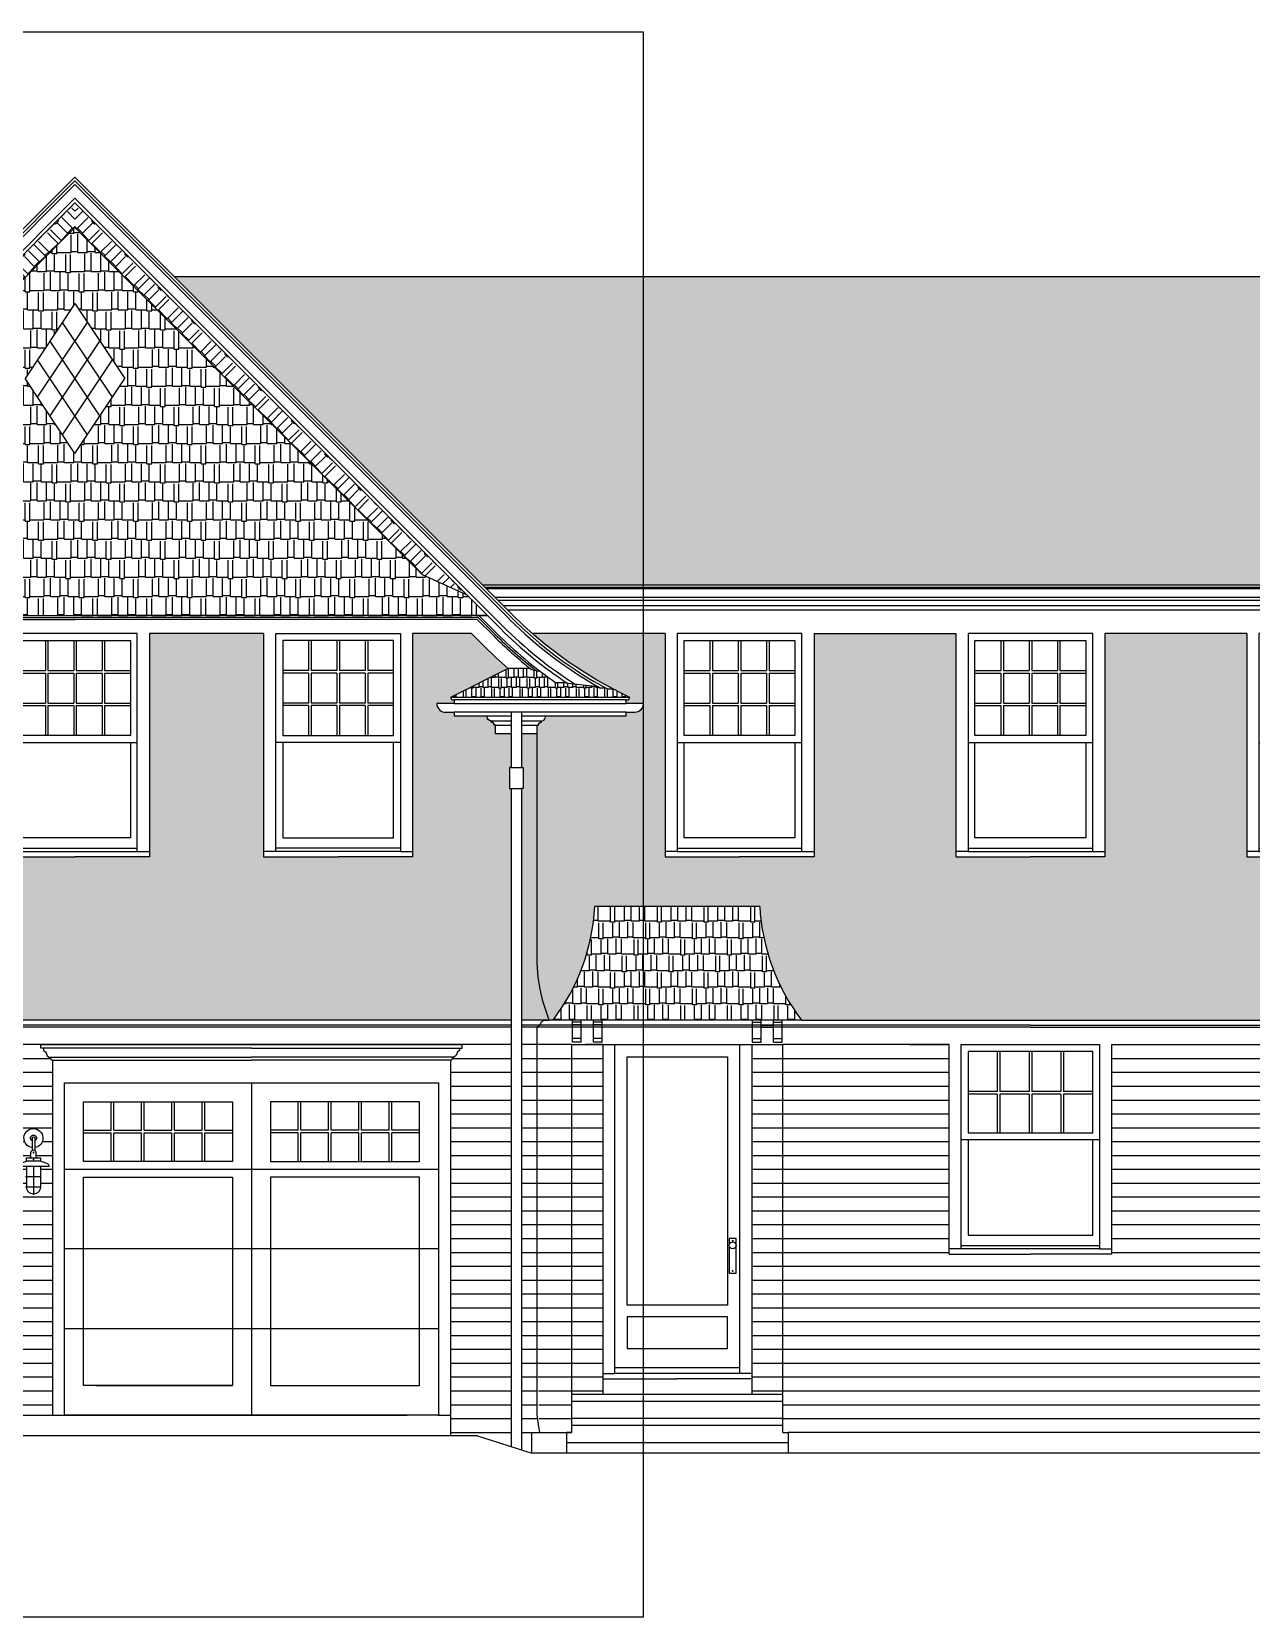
# Model space of a CAD drawing. Header units: inches. Extents: x 1902 to 78711, y -439399 to 11089.
# Drawn here: x 77630.3 to 77982.6, y -3372.5 to -2914.5 of the extents above; entities that cross this region are included whole.
import ezdxf

# ---------------------------------------------------------------- set-up
doc = ezdxf.new("R2010")
doc.units = ezdxf.units.IN
doc.header["$LTSCALE"] = 48
doc.header["$MEASUREMENT"] = 0
doc.layers.add('0_NONPRINT', color=8, linetype='CONTINUOUS', plot=False)
for name, color, linetype in [('1WHITE', 7, 'CONTINUOUS'), ('2MAGENTA', 6, 'CONTINUOUS'), ('3BLUE', 5, 'CONTINUOUS'), ('4CYAN', 4, 'CONTINUOUS'), ('6YELLOW', 2, 'CONTINUOUS'), ('8GREY', 8, 'CONTINUOUS'), ('A-CLEANPRINT', 8, 'CONTINUOUS'), ('A-TEXT', 6, 'CONTINUOUS')]:
    doc.layers.add(name, color=color, linetype=linetype)

# ---------------------------------------------------------------- blocks, each defined once
blk = doc.blocks.new('Window- Ds no trim')
at = {"layer": '1WHITE', "ltscale": 0.25}
blk.add_line((20, -58), (-20, -58), dxfattribs=at)
for points in [[(18, -25.5), (-18, -25.5), (-18, -2), (18, -2)], [(18, -55), (-18, -55), (-18, -27.5), (18, -27.5)]]:
    blk.add_lwpolyline(points, close=True, dxfattribs=at)
at = {"layer": '2MAGENTA'}
blk.add_line((-20, -27.5), (20, -27.5), dxfattribs=at)
blk.add_lwpolyline([(-20, -59), (20, -59), (20, 0), (-20, 0)], close=True, dxfattribs=at)
at = {"layer": '8GREY', "ltscale": 0.25}
for p, q in [((-9.56, -2), (-9.56, -13.56)), ((-8.81, -2), (-8.81, -13.56)), ((-0.38, -2), (-0.38, -13.56)), ((0.37, -2), (0.37, -13.56)), ((8.81, -2), (8.81, -13.56)), ((9.56, -2), (9.56, -13.56)), ((-18, -13.56), (-9.56, -13.56)), ((-8.81, -13.56), (-0.38, -13.56)), ((0.37, -13.56), (8.81, -13.56)), ((9.56, -13.56), (18, -13.56)), ((-18, -14.31), (-9.56, -14.31)), ((-9.56, -14.31), (-9.56, -25.5)), ((-8.81, -14.31), (-0.38, -14.31)), ((-8.81, -14.31), (-8.81, -25.5)), ((-0.38, -14.31), (-0.38, -25.5)), ((0.37, -14.31), (8.81, -14.31)), ((0.37, -14.31), (0.37, -25.5)), ((8.81, -14.31), (8.81, -25.5)), ((9.56, -14.31), (18, -14.31)), ((9.56, -14.31), (9.56, -25.5))]:
    blk.add_line(p, q, dxfattribs=at)
blk = doc.blocks.new('Doors- 3-0x8-0')
at = {"layer": '1WHITE'}
for p, q in [((-21.5, 0), (-21.5, -98)), ((21.5, 0), (21.5, -98))]:
    blk.add_line(p, q, dxfattribs=at)
at = {"layer": '1WHITE', "ltscale": 0.25}
for p, q in [((-18, -93.26), (18, -93.26)), ((-21.5, -96.51), (0, -96.51)), ((21.5, -96.51), (0, -96.51))]:
    blk.add_line(p, q, dxfattribs=at)
blk.add_lwpolyline([(14.5, -75.26), (-14.5, -75.26), (-14.5, -3.5), (14.5, -3.5)], close=True, dxfattribs=at)
at = {"layer": '2MAGENTA'}
blk.add_lwpolyline([(-18, 0), (18, 0), (18, -95.01), (-18, -95.01)], close=True, dxfattribs=at)
at = {"layer": '8GREY', "ltscale": 0.25}
for p, q in [((-21.5, -95.01), (-18, -95.01)), ((21.5, -95.01), (18, -95.01))]:
    blk.add_line(p, q, dxfattribs=at)
at = {"layer": '8GREY'}
blk.add_lwpolyline([(14.5, -78.66), (-14.5, -78.66), (-14.5, -87.76), (14.5, -87.76)], close=True, dxfattribs=at)
blk = doc.blocks.new('Window- Bs No trim')
at = {"layer": '1WHITE'}
for points in [[(-16, -2), (16, -2), (16, -29.5), (-16, -29.5)], [(-16, -31.5), (16, -31.5), (16, -59), (-16, -59)]]:
    blk.add_lwpolyline(points, close=True, dxfattribs=at)
at = {"layer": '2MAGENTA'}
blk.add_line((-18, -31.5), (18, -31.5), dxfattribs=at)
blk.add_lwpolyline([(-18, -63), (18, -63), (18, 0), (-18, 0)], close=True, dxfattribs=at)
at = {"layer": '8GREY', "ltscale": 0.25}
for p, q in [((-8.56, -2), (-8.56, -10.67)), ((-7.81, -2), (-7.81, -10.67)), ((-0.37, -2), (-0.37, -10.67)), ((0.38, -2), (0.38, -10.67)), ((7.81, -2), (7.81, -10.67)), ((8.56, -2), (8.56, -10.67)), ((-16, -10.67), (-8.56, -10.67)), ((-16, -11.42), (-8.56, -11.42)), ((-8.56, -11.42), (-8.56, -20.08)), ((-7.81, -10.67), (-0.37, -10.67)), ((-7.81, -11.42), (-0.37, -11.42)), ((-7.81, -11.42), (-7.81, -20.08)), ((-0.37, -11.42), (-0.37, -20.08)), ((0.38, -10.67), (7.81, -10.67)), ((0.38, -11.42), (7.81, -11.42)), ((0.38, -11.42), (0.38, -20.08)), ((7.81, -11.42), (7.81, -20.08)), ((8.56, -10.67), (16, -10.67)), ((8.56, -11.42), (16, -11.42)), ((8.56, -11.42), (8.56, -20.08)), ((-16, -20.08), (-8.56, -20.08)), ((-16, -20.83), (-8.56, -20.83)), ((-8.56, -20.83), (-8.56, -29.5)), ((-7.81, -20.08), (-0.37, -20.08)), ((-7.81, -20.83), (-0.37, -20.83)), ((-7.81, -20.83), (-7.81, -29.5)), ((-0.37, -20.83), (-0.37, -29.5)), ((0.38, -20.08), (7.81, -20.08)), ((0.38, -20.83), (7.81, -20.83)), ((0.38, -20.83), (0.38, -29.5)), ((7.81, -20.83), (7.81, -29.5)), ((8.56, -20.08), (16, -20.08)), ((8.56, -20.83), (16, -20.83)), ((8.56, -20.83), (8.56, -29.5))]:
    blk.add_line(p, q, dxfattribs=at)
at = {"layer": '8GREY'}
blk.add_line((-18, -62), (18, -62), dxfattribs=at)
blk = doc.blocks.new('Window- Bs')
at = {"layer": '1WHITE'}
for p, q in [((-21.51, 0), (-21.51, -64.5)), ((21.51, 0), (21.51, -64.5)), ((-21.51, -64.5), (0, -64.5)), ((21.51, -64.5), (0, -64.5))]:
    blk.add_line(p, q, dxfattribs=at)
at = {"layer": '8GREY'}
for p, q in [((-18, -63), (-21.5, -63)), ((18, -63), (21.5, -63))]:
    blk.add_line(p, q, dxfattribs=at)
at = {"layer": '8GREY', "extrusion": (0, 0, -1), "zscale": -1}
blk.add_blockref('Window- Bs No trim', (0, 0), dxfattribs=at)
blk = doc.blocks.new('sconce- nautical')
at = {"layer": '1WHITE'}
for p, q in [((-0.38, 0), (-0.38, -3.54)), ((0.38, 0), (0.38, -3.54))]:
    blk.add_line(p, q, dxfattribs=at)
for radius, start, end in [(2.75, 277.8375, 262.1625), (0.375, 0, 180)]:
    blk.add_arc((0, 0), radius, start, end, dxfattribs=at)
at = {"layer": '2MAGENTA'}
for p, q in [((-0.75, -5.68), (-0.75, -4.18)), ((0.75, -5.68), (0.75, -4.18)), ((-4.5, -8.18), (4.5, -8.18)), ((2, -5.68), (-2, -5.68)), ((-2, -5.68), (-2, -6.68)), ((-2, -8.18), (-2, -14.18)), ((2, -6.68), (2, -5.68)), ((2, -8.18), (2, -14.18))]:
    blk.add_line(p, q, dxfattribs=at)
for centre, radius, start, end in [((0, -4.18), 0.75, 0, 180), ((0, -14.18), 2, 180, 0)]:
    blk.add_arc(centre, radius, start, end, dxfattribs=at)
for points in [[(-4.5, -8.18), (-4.5, -7.93), (-4.37, -7.63), (-3.91, -7.34), (-2.53, -6.82), (-2, -6.68)], [(4.5, -8.18), (4.5, -7.93), (4.37, -7.63), (3.91, -7.34), (2.53, -6.82), (2, -6.68)]]:
    blk.add_spline(points, degree=3, dxfattribs=at)
at = {"layer": '8GREY'}
for p, q in [((-2, -6.68), (2, -6.68)), ((0, -8.18), (0, -16.43)), ((-2.25, -11.18), (2.25, -11.18)), ((-2.25, -14.18), (2.25, -14.18))]:
    blk.add_line(p, q, dxfattribs=at)
for centre in [(0, -4.18), (0, -6.18)]:
    blk.add_circle(centre, 0.125, dxfattribs=at)
blk.add_arc((0, 0), 0.875, 295.3769, 244.6231, dxfattribs=at)

msp = doc.modelspace()

# ---------------------------------------------------------------- hatches: boundary and pattern name
at = {"layer": '8GREY'}
h = msp.add_hatch(dxfattribs=at)
h.set_pattern_fill('AR-RSHKE', color=256, scale=0.4, angle=314.9956, style=0)
h.set_pattern_definition([(225.0044, (77690.9254, -2915.841), (-10.60631, -3.8192), [2.4, -2, 2.8, -1.2, 3.6, -1.6]), (225.0044, (77689.087, -2917.3966), (-10.60631, -3.8192), [2, -7.6, 1.6, -2.4]), (225.0044, (77686.047, -2921.1445), (-10.60631, -3.8192), [1.2, -12.4]), (135.0044, (77690.9254, -2915.841), (-0.9904, 5.7982), [4.6, -14.6]), (135.0044, (77689.2285, -2917.538), (-0.9904, 5.7982), [4.5, -14.7]), (135.0044, (77687.8144, -2918.9524), (-0.9904, 5.7982), [4.2, -15]), (135.0044, (77686.0468, -2921.1445), (-0.9904, 5.7982), [4.6, -14.6]), (135.0044, (77685.1984, -2921.993), (-0.9904, 5.7982), [4.6, -14.6]), (135.0044, (77682.4408, -2924.3268), (-0.9904, 5.7982), [4.4, -14.8])])
h.paths.add_polyline_path([(77642.77, -2964), (77642.77, -2971.07), (77542.39, -3071.44), (77529.62, -3077.15)])
h = msp.add_hatch(dxfattribs=at)
h.set_pattern_fill('AR-RSHKE', color=256, scale=0.4, angle=314.9956, style=0)
h.set_pattern_definition([(314.9956, (77594.6085, -2915.841), (10.60631, -3.8192), [2.4, -2, 2.8, -1.2, 3.6, -1.6]), (314.9956, (77596.447, -2917.3966), (10.60631, -3.8192), [2, -7.6, 1.6, -2.4]), (314.9956, (77599.487, -2921.1445), (10.60631, -3.8192), [1.2, -12.4]), (44.9956, (77594.6085, -2915.841), (0.9904, 5.7982), [4.6, -14.6]), (44.9956, (77596.3054, -2917.538), (0.9904, 5.7982), [4.5, -14.7]), (44.9956, (77597.7195, -2918.9524), (0.9904, 5.7982), [4.2, -15]), (44.9956, (77599.487, -2921.1445), (0.9904, 5.7982), [4.6, -14.6]), (44.9956, (77600.3356, -2921.993), (0.9904, 5.7982), [4.6, -14.6]), (44.9956, (77603.093, -2924.3268), (0.9904, 5.7982), [4.4, -14.8])])
h.paths.add_polyline_path([(77642.77, -2964), (77642.77, -2971.07), (77743.14, -3071.44), (77755.91, -3077.15)])
h = msp.add_hatch(dxfattribs=at)
h.set_pattern_fill('AR-RSHKE', color=256, scale=0.46, style=0)
h.set_pattern_definition([(0, (77029.6694, -3083.1466), (11.73, 5.52), [2.76, -2.3, 3.22, -1.38, 4.14, -1.84]), (0, (77032.4294, -3082.9166), (11.73, 5.52), [2.3, -8.74, 1.84, -2.76]), (0, (77037.9494, -3083.4916), (11.73, 5.52), [1.38, -14.26]), (90, (77029.6694, -3083.1466), (-3.91, 5.52), [5.29, -16.79]), (90, (77032.4294, -3083.1466), (-3.91, 5.52), [5.175, -16.905]), (90, (77034.7294, -3083.1466), (-3.91, 5.52), [4.83, -17.25]), (90, (77037.9494, -3083.4916), (-3.91, 5.52), [5.29, -16.79]), (90, (77039.3294, -3083.4916), (-3.91, 5.52), [5.29, -16.79]), (90, (77043.4694, -3083.1466), (-3.91, 5.52), [5.06, -17.02])])
h.paths.add_polyline_path([(77642.77, -2971.07), (77642.77, -2993.07), (77628.34, -3014.7), (77642.77, -3036.34), (77657.19, -3014.7), (77642.77, -2993.07), (77642.77, -2971.07), (77743.14, -3071.44), (77755.91, -3077.15), (77761.91, -3083.15), (77642.77, -3083.15), (77523.62, -3083.15), (77529.62, -3077.15), (77542.39, -3071.44)])
h = msp.add_hatch(dxfattribs=at)
h.set_pattern_fill('AR-RSHKE', color=256, scale=0.312, style=0)
h.set_pattern_definition([(180, (77974.7007, -3074.296), (-7.956, 3.744), [1.872, -1.56, 2.184, -0.936, 2.808, -1.248]), (180, (77972.8287, -3074.14), (-7.956, 3.744), [1.56, -5.928, 1.248, -1.872]), (180, (77969.0847, -3074.53), (-7.956, 3.744), [0.936, -9.672]), (90, (77974.7007, -3074.296), (2.652, 3.744), [3.588, -11.388]), (90, (77972.8287, -3074.296), (2.652, 3.744), [3.51, -11.466]), (90, (77971.2687, -3074.296), (2.652, 3.744), [3.276, -11.7]), (90, (77969.0847, -3074.53), (2.652, 3.744), [3.588, -11.388]), (90, (77968.1487, -3074.53), (2.652, 3.744), [3.588, -11.388]), (90, (77965.3407, -3074.296), (2.652, 3.744), [3.432, -11.544])])
h.paths.add_polyline_path([(77671.39, -2985.2), (78166.14, -2985.2), (78132.86, -3018.48), (78067.27, -3062.21), (78059.75, -3066.89), (78051.96, -3071.09), (78045.53, -3074.31), (77760.49, -3074.3)])
h = msp.add_hatch(dxfattribs=at)
h.set_pattern_fill('AR-RSHKE', color=256, scale=0.47, style=0)
h.set_pattern_definition([(0, (77028.184, -3200.0527), (11.985, 5.64), [2.82, -2.35, 3.29, -1.41, 4.23, -1.88]), (0, (77031.004, -3199.8177), (11.985, 5.64), [2.35, -8.93, 1.88, -2.82]), (0, (77036.644, -3200.405), (11.985, 5.64), [1.41, -14.57]), (90, (77028.184, -3200.0527), (-3.995, 5.64), [5.405, -17.155]), (90, (77031.004, -3200.0527), (-3.995, 5.64), [5.2875, -17.2725]), (90, (77033.354, -3200.0527), (-3.995, 5.64), [4.935, -17.625]), (90, (77036.644, -3200.405), (-3.995, 5.64), [5.405, -17.155]), (90, (77038.054, -3200.405), (-3.995, 5.64), [5.405, -17.155]), (90, (77042.284, -3200.0527), (-3.995, 5.64), [5.17, -17.39])])
h.paths.add_polyline_path([(77490.78, -3194.43), (77512.62, -3179.93), (77512.6, -3172.14), (77509.27, -3174.35), (77509.27, -3117.35), (77521.26, -3117.35), (77521.26, -3114.87), (77521.62, -3114.87), (77521.68, -3114.55), (77521.9, -3114.21), (77522.27, -3113.98), (77522.56, -3113.94), (77522.56, -3113.6), (77523.06, -3113.48), (77523.39, -3113.22), (77523.58, -3112.88), (77523.66, -3112.42), (77523.57, -3112.1), (77533.23, -3112.1), (77533.23, -3111.1), (77536.02, -3111.1), (77536.59, -3110.95), (77537.01, -3110.75), (77537.35, -3110.5), (77537.69, -3110.15), (77537.94, -3109.77), (77538.09, -3109.41), (77538.19, -3109.04), (77538.23, -3108.6), (77533.23, -3108.6), (77533.23, -3107.48), (77533.9, -3107.48), (77534.23, -3106.81), (77517.6, -3098.49), (77521.06, -3095.4), (77524.78, -3091.83), (77528.25, -3088.36), (77545.26, -3088.36), (77545.26, -3152.86), (77566.77, -3152.86), (77588.27, -3152.86), (77588.27, -3088.36), (77621.26, -3088.36), (77621.26, -3152.86), (77642.77, -3152.86), (77664.27, -3152.86), (77664.27, -3088.36), (77697.26, -3088.36), (77697.26, -3152.86), (77718.77, -3152.86), (77740.27, -3152.86), (77740.27, -3088.36), (77757.28, -3088.36), (77760.76, -3091.83), (77764.47, -3095.4), (77767.93, -3098.49), (77751.3, -3106.81), (77751.64, -3107.48), (77752.31, -3107.48), (77752.31, -3108.6), (77747.31, -3108.6), (77747.34, -3109.04), (77747.44, -3109.41), (77747.59, -3109.77), (77747.84, -3110.15), (77748.18, -3110.5), (77748.52, -3110.75), (77748.94, -3110.95), (77749.38, -3111.07), (77749.81, -3111.1), (77752.31, -3111.1), (77752.31, -3112.1), (77761.96, -3112.1), (77761.87, -3112.42), (77761.95, -3112.88), (77762.15, -3113.22), (77762.48, -3113.48), (77762.98, -3113.6), (77762.98, -3113.94), (77763.26, -3113.98), (77763.64, -3114.21), (77763.85, -3114.55), (77763.91, -3114.87), (77764.27, -3114.87), (77764.27, -3117.35), (77768.77, -3117.35), (77768.77, -3127.1), (77768.27, -3127.1), (77768.27, -3133.1), (77768.77, -3133.1), (77768.77, -3200.05), (77473.89, -3200.05)])
h.paths.add_polyline_path([(77771.77, -3133.1), (77772.27, -3133.1), (77772.27, -3127.1), (77771.77, -3127.1), (77771.77, -3117.35), (77776.27, -3117.35), (77776.27, -3183.55), (77776.36, -3185.01), (77776.6, -3187.66), (77777.12, -3191.07), (77777.92, -3194.56), (77779.77, -3200.05), (77771.77, -3200.05)])
h.paths.add_polyline_path([(77513.77, -3200.05), (77507.64, -3200.05), (77473.27, -3200.05)])
h = msp.add_hatch(dxfattribs=at)
h.set_pattern_fill('AR-RSHKE', color=256, scale=0.47, style=0)
h.set_pattern_definition([(0, (77868.6684, -3200.053), (11.985, 5.64), [2.82, -2.35, 3.29, -1.41, 4.23, -1.88]), (0, (77871.4884, -3199.818), (11.985, 5.64), [2.35, -8.93, 1.88, -2.82]), (0, (77877.1284, -3200.4055), (11.985, 5.64), [1.41, -14.57]), (90, (77868.6684, -3200.053), (-3.995, 5.64), [5.405, -17.155]), (90, (77871.4884, -3200.053), (-3.995, 5.64), [5.2875, -17.2725]), (90, (77873.8384, -3200.053), (-3.995, 5.64), [4.935, -17.625]), (90, (77877.1284, -3200.4055), (-3.995, 5.64), [5.405, -17.155]), (90, (77878.5384, -3200.4055), (-3.995, 5.64), [5.405, -17.155]), (90, (77882.7684, -3200.053), (-3.995, 5.64), [5.17, -17.39])])
edge = h.paths.add_edge_path()
edge.add_line((78003.06, -3154.96), (78061.27, -3154.96))
edge.add_line((78061.27, -3154.96), (78061.27, -3114.87))
edge.add_line((78061.27, -3114.87), (78060.91, -3114.87))
edge.add_line((78060.91, -3114.87), (78060.84, -3114.54))
edge.add_line((78060.84, -3114.54), (78060.63, -3114.21))
edge.add_line((78060.63, -3114.21), (78060.32, -3114))
edge.add_line((78060.32, -3114), (78059.97, -3113.94))
edge.add_line((78059.97, -3113.94), (78059.97, -3113.6))
edge.add_line((78059.97, -3113.6), (78059.55, -3113.51))
edge.add_line((78059.55, -3113.51), (78059.2, -3113.28))
edge.add_line((78059.2, -3113.28), (78058.98, -3112.97))
edge.add_line((78058.98, -3112.97), (78058.85, -3112.5))
edge.add_line((78058.85, -3112.5), (78058.96, -3112.1))
edge.add_line((78058.96, -3112.1), (78035.52, -3112.1))
edge.add_line((78035.52, -3112.1), (78035.52, -3111.1))
edge.add_line((78035.52, -3111.1), (78033.02, -3111.1))
edge.add_line((78033.02, -3111.1), (78032.09, -3110.92))
edge.add_line((78032.09, -3110.92), (78031.32, -3110.44))
edge.add_line((78031.32, -3110.44), (78030.74, -3109.74))
edge.add_line((78030.74, -3109.74), (78030.58, -3109.18))
edge.add_line((78030.58, -3109.18), (78030.52, -3108.6))
edge.add_line((78030.52, -3108.6), (78035.52, -3108.6))
edge.add_line((78035.52, -3108.6), (78035.52, -3108.22))
edge.add_line((78035.52, -3108.22), (78035.52, -3107.48))
edge.add_line((78035.52, -3107.48), (78034.85, -3107.48))
edge.add_line((78034.85, -3107.48), (78034.51, -3106.81))
edge.add_line((78034.51, -3106.81), (78037.36, -3105.38))
edge.add_line((78037.36, -3105.38), (78039, -3104.55))
edge.add_line((78039, -3104.55), (78044, -3101.79))
edge.add_line((78044, -3101.79), (78048.73, -3098.89))
edge.add_line((78048.73, -3098.89), (78051.95, -3096.72))
edge.add_line((78051.95, -3096.72), (78054.62, -3094.82))
edge.add_line((78054.62, -3094.82), (78057.05, -3092.98))
edge.add_line((78057.05, -3092.98), (78059.02, -3091.42))
edge.add_line((78059.02, -3091.42), (78061.27, -3089.53))
edge.add_line((78061.27, -3089.53), (78061.27, -3088.36))
edge.add_line((78061.27, -3088.36), (78024.27, -3088.36))
edge.add_line((78024.27, -3088.36), (78024.27, -3152.86))
edge.add_line((78024.27, -3152.86), (78002.77, -3152.86))
edge.add_line((78002.77, -3152.86), (77981.26, -3152.86))
edge.add_line((77981.26, -3152.86), (77981.26, -3088.36))
edge.add_line((77981.26, -3088.36), (77940.27, -3088.36))
edge.add_line((77940.27, -3088.36), (77940.27, -3152.86))
edge.add_line((77940.27, -3152.86), (77918.77, -3152.86))
edge.add_line((77918.77, -3152.86), (77897.26, -3152.86))
edge.add_line((77897.26, -3152.86), (77897.26, -3088.36))
edge.add_line((77897.26, -3088.36), (77856.27, -3088.36))
edge.add_line((77856.27, -3088.36), (77856.27, -3152.86))
edge.add_line((77856.27, -3152.86), (77834.77, -3152.86))
edge.add_line((77834.77, -3152.86), (77813.26, -3152.86))
edge.add_line((77813.26, -3152.86), (77813.26, -3088.36))
edge.add_line((77813.26, -3088.36), (77774.91, -3088.36))
edge.add_line((77774.91, -3088.36), (77775.47, -3088.86))
edge.add_line((77775.47, -3088.86), (77778.51, -3091.42))
edge.add_line((77778.51, -3091.42), (77780.48, -3092.98))
edge.add_line((77780.48, -3092.98), (77782.91, -3094.82))
edge.add_line((77782.91, -3094.82), (77785.58, -3096.72))
edge.add_line((77785.58, -3096.72), (77788.81, -3098.89))
edge.add_line((77788.81, -3098.89), (77793.54, -3101.79))
edge.add_line((77793.54, -3101.79), (77798.54, -3104.55))
edge.add_line((77798.54, -3104.55), (77800.18, -3105.38))
edge.add_line((77800.18, -3105.38), (77803.03, -3106.81))
edge.add_line((77803.03, -3106.81), (77802.69, -3107.48))
edge.add_line((77802.69, -3107.48), (77802.02, -3107.48))
edge.add_line((77802.02, -3107.48), (77802.02, -3108.22))
edge.add_line((77802.02, -3108.22), (77802.02, -3108.6))
edge.add_line((77802.02, -3108.6), (77807.01, -3108.6))
edge.add_line((77807.01, -3108.6), (77806.95, -3109.18))
edge.add_line((77806.95, -3109.18), (77806.79, -3109.74))
edge.add_line((77806.79, -3109.74), (77806.22, -3110.44))
edge.add_line((77806.22, -3110.44), (77805.45, -3110.92))
edge.add_line((77805.45, -3110.92), (77804.52, -3111.1))
edge.add_line((77804.52, -3111.1), (77802.02, -3111.1))
edge.add_line((77802.02, -3111.1), (77802.02, -3112.1))
edge.add_line((77802.02, -3112.1), (77778.57, -3112.1))
edge.add_line((77778.57, -3112.1), (77778.68, -3112.5))
edge.add_line((77778.68, -3112.5), (77778.55, -3112.97))
edge.add_line((77778.55, -3112.97), (77778.33, -3113.28))
edge.add_line((77778.33, -3113.28), (77777.98, -3113.51))
edge.add_line((77777.98, -3113.51), (77777.56, -3113.6))
edge.add_line((77777.56, -3113.6), (77777.56, -3113.94))
edge.add_line((77777.56, -3113.94), (77777.21, -3114))
edge.add_line((77777.21, -3114), (77776.9, -3114.21))
edge.add_line((77776.9, -3114.21), (77776.69, -3114.54))
edge.add_line((77776.69, -3114.54), (77776.63, -3114.87))
edge.add_line((77776.63, -3114.87), (77776.27, -3114.87))
edge.add_line((77776.27, -3114.87), (77776.27, -3114.87))
edge.add_line((77776.27, -3114.87), (77776.27, -3183.55))
edge.add_line((77776.27, -3183.55), (77776.36, -3185.01))
edge.add_line((77776.36, -3185.01), (77776.6, -3187.66))
edge.add_line((77776.6, -3187.66), (77777.12, -3191.07))
edge.add_line((77777.12, -3191.07), (77777.92, -3194.56))
edge.add_line((77777.92, -3194.56), (77779.77, -3200.05))
edge.add_line((77779.77, -3200.05), (77780.86, -3200.05))
edge.add_arc((77733.77, -3164.1), 59.25, 322.6421, 357.0166)
edge.add_line((77792.94, -3167.18), (77840.6, -3167.18))
edge.add_arc((77899.77, -3164.1), 59.25, 182.9834, 217.358)
edge.add_line((77852.67, -3200.05), (78005.16, -3200.05))
edge.add_line((78005.16, -3200.05), (78003.06, -3196.15))
edge.add_line((78003.06, -3196.15), (78003.06, -3154.96))
h = msp.add_hatch(dxfattribs=at)
h.set_pattern_fill('AR-RSHKE', color=256, scale=0.24, style=0)
h.set_pattern_definition([(180, (78200.7254, -3106.805), (-6.12, 2.88), [1.44, -1.2, 1.68, -0.72, 2.16, -0.96]), (180, (78199.2854, -3106.685), (-6.12, 2.88), [1.2, -4.56, 0.96, -1.44]), (180, (78196.4054, -3106.985), (-6.12, 2.88), [0.72, -7.44]), (90, (78200.7254, -3106.805), (2.04, 2.88), [2.76, -8.76]), (90, (78199.2854, -3106.805), (2.04, 2.88), [2.7, -8.82]), (90, (78198.0854, -3106.805), (2.04, 2.88), [2.52, -9]), (90, (78196.4054, -3106.985), (2.04, 2.88), [2.76, -8.76]), (90, (78195.6854, -3106.985), (2.04, 2.88), [2.76, -8.76]), (90, (78193.5254, -3106.805), (2.04, 2.88), [2.64, -8.88])])
edge = h.paths.add_edge_path()
edge.add_arc((77853.18, -2999.41), 123.75, 236.4074, 236.6365, ccw=False)
edge.add_line((77784.71, -3102.49), (77781.6, -3102.49))
edge.add_arc((77853.18, -2999.41), 125.5, 232.7826, 235.2229, ccw=False)
edge.add_line((77777.27, -3099.35), (77774.64, -3098.73))
edge.add_arc((77853.18, -2999.41), 126.62, 231.4893, 231.6662, ccw=False)
edge.add_line((77774.34, -3098.49), (77767.93, -3098.49))
edge.add_line((77767.93, -3098.49), (77751.3, -3106.81))
edge.add_line((77751.3, -3106.81), (77803.03, -3106.81))
edge.add_line((77803.03, -3106.81), (77798.21, -3104.37))
edge.add_line((77798.21, -3104.37), (77796.58, -3104.37))
edge.add_arc((77853.18, -2999.41), 119.25, 241.4122, 241.6642, ccw=False)
edge.add_line((77796.12, -3104.12), (77794.57, -3104.12))
edge.add_arc((77853.18, -2999.41), 120, 240.4281, 240.762, ccw=False)
edge.add_line((77793.96, -3103.77), (77785.13, -3102.76))
h = msp.add_hatch(dxfattribs=at)
h.set_pattern_fill('AR-RSHKE', color=256, scale=0.397, style=0)
h.set_pattern_definition([(180, (77853.09, -3200.053), (-10.1235, 4.764), [2.382, -1.985, 2.779, -1.191, 3.573, -1.588]), (180, (77850.708, -3199.8546), (-10.1235, 4.764), [1.985, -7.543, 1.588, -2.382]), (180, (77845.944, -3200.351), (-10.1235, 4.764), [1.191, -12.307]), (90, (77853.09, -3200.053), (3.3745, 4.764), [4.5655, -14.4905]), (90, (77850.708, -3200.053), (3.3745, 4.764), [4.46625, -14.58975]), (90, (77848.723, -3200.053), (3.3745, 4.764), [4.1685, -14.8875]), (90, (77845.944, -3200.3508), (3.3745, 4.764), [4.5655, -14.4905]), (90, (77844.753, -3200.3508), (3.3745, 4.764), [4.5655, -14.4905]), (90, (77841.18, -3200.053), (3.3745, 4.764), [4.367, -14.689])])
edge = h.paths.add_edge_path()
edge.add_arc((77899.77, -3164.1), 59.25, 182.9834, 217.3584)
edge.add_line((77852.67, -3200.05), (77780.86, -3200.05))
edge.add_arc((77733.77, -3164.1), 59.25, 322.6416, 357.0166)
edge.add_line((77792.94, -3167.18), (77840.6, -3167.18))
h = msp.add_hatch(dxfattribs=at)
h.set_pattern_fill('_USER', color=256, scale=4, style=0, pattern_type=0)
h.set_pattern_definition([(0, (77631.3012, -3207.105), (0, 4), [])])
edge = h.paths.add_edge_path()
edge.add_line((77636.27, -3211.61), (77636.27, -3211.61))
edge.add_line((77636.27, -3211.61), (77635.96, -3211.61))
edge.add_arc((77635.29, -3211.61), 0.67, 0, 90)
edge.add_line((77635.29, -3210.93), (77635.29, -3210.69))
edge.add_spline(control_points=[(77635.29, -3210.69), (77635.09, -3210.59), (77634.68, -3210.4), (77634.5, -3209.75), (77634.31, -3209.1), (77633.9, -3208.9), (77633.7, -3208.81)], knot_values=[0, 0, 0, 0, 0.644544, 1.289088, 1.933632, 2.578175, 2.578175, 2.578175, 2.578175], degree=3, periodic=0)
edge.add_line((77633.7, -3208.81), (77633.7, -3208.11))
edge.add_line((77633.7, -3208.11), (77632.95, -3208.11))
edge.add_line((77632.95, -3208.11), (77632.95, -3207.11))
edge.add_line((77632.95, -3207.11), (77628.58, -3207.11))
edge.add_line((77628.58, -3207.11), (77628.58, -3208.11))
edge.add_line((77628.58, -3208.11), (77627.83, -3208.11))
edge.add_line((77627.83, -3208.11), (77627.83, -3208.81))
edge.add_spline(control_points=[(77627.83, -3208.81), (77627.63, -3208.9), (77627.22, -3209.1), (77627.04, -3209.75), (77626.85, -3210.4), (77626.45, -3210.59), (77626.24, -3210.69)], knot_values=[0, 0, 0, 0, 0.644544, 1.289088, 1.933632, 2.578175, 2.578175, 2.578175, 2.578175], degree=3, periodic=0)
edge.add_line((77626.24, -3210.69), (77626.24, -3210.93))
edge.add_arc((77626.24, -3211.61), 0.67, 90, 180)
edge.add_line((77625.57, -3211.61), (77625.27, -3211.61))
edge.add_line((77625.27, -3211.61), (77625.27, -3314.1))
edge.add_line((77625.27, -3314.1), (77636.26, -3314.1))
edge.add_line((77636.26, -3314.1), (77636.27, -3231.45))
edge.add_line((77636.27, -3231.45), (77630.77, -3231.36))
edge.add_arc((77630.77, -3234.11), 2.75, -82.1625, 90, ccw=False)
edge.add_line((77631.14, -3236.83), (77631.14, -3237.64))
edge.add_arc((77630.77, -3238.29), 0.75, 0, 60, ccw=False)
edge.add_line((77631.52, -3238.29), (77631.52, -3239.79))
edge.add_line((77631.52, -3239.79), (77632.77, -3239.79))
edge.add_line((77632.77, -3239.79), (77632.77, -3240.79))
edge.add_spline(control_points=[(77632.77, -3240.79), (77632.95, -3240.83), (77633.6, -3240.98), (77634.37, -3241.32), (77635.13, -3241.64), (77635.29, -3242.01), (77635.27, -3242.21), (77635.27, -3242.29)], knot_values=[0, 0, 0, 0, 0.55005, 2.018739, 2.569655, 2.896708, 3.146708, 3.146708, 3.146708, 3.146708], degree=3, periodic=0)
edge.add_line((77635.27, -3242.29), (77632.77, -3242.29))
edge.add_line((77632.77, -3242.29), (77632.77, -3248.29))
edge.add_arc((77630.77, -3248.29), 2, -180, 0, ccw=False)
edge.add_line((77628.77, -3248.29), (77628.77, -3242.29))
edge.add_line((77628.77, -3242.29), (77626.27, -3242.29))
edge.add_spline(control_points=[(77626.27, -3242.29), (77626.26, -3242.21), (77626.25, -3242.01), (77626.4, -3241.64), (77627.16, -3241.32), (77627.93, -3240.98), (77628.59, -3240.83), (77628.77, -3240.79)], knot_values=[0, 0, 0, 0, 0.25, 0.577053, 1.127969, 2.596658, 3.146708, 3.146708, 3.146708, 3.146708], degree=3, periodic=0)
edge.add_line((77628.77, -3240.79), (77628.77, -3239.79))
edge.add_line((77628.77, -3239.79), (77630.02, -3239.79))
edge.add_line((77630.02, -3239.79), (77630.02, -3238.29))
edge.add_arc((77630.77, -3238.29), 0.75, 120, 180, ccw=False)
edge.add_line((77630.39, -3237.64), (77630.39, -3236.83))
edge.add_arc((77630.77, -3234.11), 2.75, 90, 262.1625, ccw=False)
edge.add_line((77630.77, -3231.36), (77636.27, -3231.45))
edge.add_line((77636.27, -3231.45), (77636.27, -3211.61))
h = msp.add_hatch(dxfattribs=at)
h.set_pattern_fill('_USER', color=256, scale=4, style=0, pattern_type=0)
h.set_pattern_definition([(0, (77761.491, -3207.105), (0, 4), [])])
edge = h.paths.add_edge_path()
edge.add_line((77768.77, -3207.11), (77754.58, -3207.11))
edge.add_line((77754.58, -3207.11), (77754.58, -3208.11))
edge.add_line((77754.58, -3208.11), (77753.83, -3208.11))
edge.add_line((77753.83, -3208.11), (77753.83, -3208.81))
edge.add_spline(control_points=[(77753.83, -3208.81), (77753.63, -3208.9), (77753.22, -3209.1), (77753.04, -3209.75), (77752.85, -3210.4), (77752.45, -3210.59), (77752.24, -3210.69)], knot_values=[0, 0, 0, 0, 0.644544, 1.289088, 1.933632, 2.578175, 2.578175, 2.578175, 2.578175], degree=3, periodic=0)
edge.add_line((77752.24, -3210.69), (77752.24, -3210.93))
edge.add_arc((77752.24, -3211.61), 0.67, 90, 180)
edge.add_line((77751.57, -3211.61), (77751.27, -3211.61))
edge.add_line((77751.27, -3211.61), (77751.27, -3314.1))
edge.add_line((77751.27, -3314.1), (77751.27, -3319.1))
edge.add_line((77751.27, -3319.1), (77768.77, -3319.1))
edge.add_line((77768.77, -3319.1), (77768.77, -3207.11))
h = msp.add_hatch(dxfattribs=at)
h.set_pattern_fill('_USER', color=256, scale=4, style=0, pattern_type=0)
h.set_pattern_definition([(0, (77774.7303, -3207.105), (0, 4), [])])
h.paths.add_polyline_path([(77776.27, -3207.11), (77771.77, -3207.11), (77771.77, -3319.1), (77774.77, -3319.1), (77777.02, -3319.1), (77776.77, -3317.41), (77776.46, -3315.35), (77776.27, -3314.08)])
h = msp.add_hatch(dxfattribs=at)
h.set_pattern_fill('_USER', color=256, scale=4, style=0, pattern_type=0)
h.set_pattern_definition([(0, (77856.4817, -3207.105), (0, 4), [])])
h.paths.add_polyline_path([(77786.27, -3207.11), (77776.27, -3207.11), (77776.27, -3300.08), (77776.54, -3301.9), (77776.89, -3318.26), (77777.14, -3319.95), (77786.27, -3319.1), (77786.27, -3300.08)])
edge = h.paths.add_edge_path()
edge.add_line((78006.77, -3277.1), (78005.77, -3277.1))
edge.add_line((78005.77, -3277.1), (78005.77, -3275.1))
edge.add_line((78005.77, -3275.1), (78009.03, -3275.1))
edge.add_line((78009.03, -3275.1), (78009.03, -3273.6))
edge.add_line((78009.03, -3273.6), (78009.57, -3273.6))
edge.add_arc((78010.43, -3273.6), 0.866, 90, 180, ccw=False)
edge.add_line((78010.43, -3272.74), (78010.43, -3272.42))
edge.add_line((78010.43, -3272.42), (78010.77, -3272.42))
edge.add_line((78010.77, -3272.42), (78010.83, -3267.61))
edge.add_line((78010.83, -3267.61), (77997.27, -3267.61))
edge.add_line((77997.27, -3267.61), (77997.27, -3207.1))
edge.add_line((77997.27, -3207.1), (77942.27, -3207.11))
edge.add_line((77942.27, -3207.11), (77942.27, -3267.61))
edge.add_line((77942.27, -3267.61), (77918.77, -3267.61))
edge.add_line((77918.77, -3267.61), (77895.27, -3267.61))
edge.add_line((77895.27, -3267.61), (77895.27, -3207.1))
edge.add_line((77895.27, -3207.1), (77847.27, -3207.11))
edge.add_line((77847.27, -3207.11), (77847.27, -3300.08))
edge.add_line((77847.27, -3300.08), (77847.27, -3319.1))
edge.add_line((77847.27, -3319.1), (77918.77, -3319.1))
edge.add_line((77918.77, -3319.1), (78006.77, -3319.1))
edge.add_line((78006.77, -3319.1), (78006.77, -3277.1))
edge = h.paths.add_edge_path()
edge.add_line((78061.27, -3207.11), (78044.27, -3207.1))
edge.add_line((78044.27, -3207.1), (78044.27, -3267.61))
edge.add_line((78044.27, -3267.61), (78020.7, -3267.61))
edge.add_line((78020.7, -3267.61), (78020.77, -3272.42))
edge.add_line((78020.77, -3272.42), (78021.1, -3272.42))
edge.add_line((78021.1, -3272.42), (78021.1, -3272.74))
edge.add_arc((78021.1, -3273.6), 0.866, 0, 90, ccw=False)
edge.add_line((78021.97, -3273.6), (78022.5, -3273.6))
edge.add_line((78022.5, -3273.6), (78022.5, -3275.1))
edge.add_line((78022.5, -3275.1), (78025.77, -3275.1))
edge.add_line((78025.77, -3275.1), (78025.77, -3277.1))
edge.add_line((78025.77, -3277.1), (78024.77, -3277.1))
edge.add_line((78024.77, -3277.1), (78024.77, -3305.11))
edge.add_line((78024.77, -3305.11), (78056.77, -3305.11))
edge.add_line((78056.77, -3305.11), (78056.77, -3305.1))
edge.add_line((78056.77, -3305.1), (78060.52, -3305.1))
edge.add_line((78060.52, -3305.1), (78060.77, -3303.41))
edge.add_line((78060.77, -3303.41), (78060.99, -3301.9))
edge.add_line((78060.99, -3301.9), (78061.27, -3300.08))
edge.add_line((78061.27, -3300.08), (78061.27, -3207.11))
h = msp.add_hatch(dxfattribs=at)
h.set_pattern_fill('_USER', color=256, scale=4, style=0, pattern_type=0)
h.set_pattern_definition([(0, (77844.5167, -3207.105), (0, 4), [])])
h.paths.add_polyline_path([(77847.27, -3207.11), (77847.27, -3207.11), (77838.27, -3207.11), (77838.27, -3308.11), (77847.27, -3308.11), (77847.27, -3300.08)])
h.paths.add_polyline_path([(77795.27, -3207.11), (77790.27, -3207.11), (77786.27, -3207.11), (77786.27, -3300.08), (77786.27, -3308.11), (77795.27, -3308.11)])

# ---------------------------------------------------------------- linework, layer by layer
at = {"layer": '0_NONPRINT'}
for p, q in [((77642.77, -2971.07), (77542.39, -3071.44)), ((77642.77, -2971.07), (77743.14, -3071.44)), ((77840.6, -3167.18), (77792.94, -3167.18))]:
    msp.add_line(p, q, dxfattribs=at)
at = {"layer": '1WHITE'}
for p, q in [((77642.77, -2958.69), (77517.2, -3084.26)), ((77642.77, -2958.69), (77768.33, -3084.26)), ((77642.77, -2964), (77519.86, -3086.91)), ((77642.77, -2964), (77765.68, -3086.91)), ((77755.91, -3077.15), (77743.14, -3071.44)), ((77760.49, -3074.3), (78077.04, -3074.3)), ((78069.72, -3081.62), (77767.82, -3081.62)), ((77526.56, -3084.27), (77642.77, -3084.27)), ((77758.97, -3084.27), (77642.77, -3084.27)), ((77758.97, -3084.27), (77763.64, -3088.94)), ((77813.26, -3088.36), (77774.91, -3088.36)), ((77856.27, -3088.36), (77897.26, -3088.36)), ((77981.26, -3088.36), (77940.27, -3088.36)), ((77774.34, -3098.49), (77767.93, -3098.49)), ((77774.64, -3098.73), (77777.27, -3099.35)), ((77781.6, -3102.49), (77784.71, -3102.49)), ((77793.96, -3103.77), (77785.13, -3102.76)), ((77796.12, -3104.12), (77794.57, -3104.12)), ((77796.58, -3104.37), (77798.21, -3104.37)), ((77803.03, -3106.81), (77751.3, -3106.81)), ((77802.02, -3107.48), (77752.31, -3107.48)), ((77764.27, -3114.87), (77768.77, -3114.87)), ((77771.77, -3114.87), (77776.27, -3114.87)), ((77768.77, -3202.1), (77485.27, -3202.1)), ((77768.77, -3202.1), (77516.77, -3202.1)), ((77918.77, -3202.1), (77771.77, -3202.1)), ((77918.77, -3202.1), (77771.77, -3202.1)), ((77792.52, -3202.1), (77789.02, -3202.1)), ((77792.52, -3202.1), (77789.02, -3202.1)), ((77838.52, -3202.1), (77795.02, -3202.1)), ((77820.28, -3202.1), (77796.14, -3202.1)), ((77844.52, -3202.1), (77841.02, -3202.1)), ((77841.02, -3202.1), (77844.52, -3202.1)), ((77918.77, -3202.1), (78065.77, -3202.1)), ((77918.77, -3202.1), (78065.77, -3202.1)), ((77768.77, -3207.11), (77485.27, -3207.11)), ((77632.95, -3207.11), (77754.58, -3207.11)), ((77776.27, -3207.11), (77771.77, -3207.11)), ((77786.27, -3207.11), (77776.27, -3207.11)), ((77895.27, -3207.11), (77847.27, -3207.11)), ((77895.27, -3267.61), (77895.27, -3207.11)), ((77942.27, -3267.61), (77942.27, -3207.11)), ((77942.27, -3207.11), (77997.27, -3207.1)), ((77636.27, -3211.61), (77636.26, -3314.1)), ((77636.27, -3211.61), (77693.77, -3211.61)), ((77751.27, -3211.61), (77693.77, -3211.61)), ((77751.27, -3211.61), (77751.27, -3314.1)), ((77693.77, -3218.1), (77693.77, -3314.1)), ((77795.27, -3305.11), (77795.27, -3308.11)), ((77838.27, -3305.11), (77838.27, -3308.11)), ((77522.77, -3314.1), (77738.77, -3314.1)), ((77621.77, -3314.1), (77639.77, -3314.1)), ((77747.77, -3314.1), (77751.27, -3314.1))]:
    msp.add_line(p, q, dxfattribs=at)
at = {"layer": '1WHITE', "ltscale": 0.25}
for p, q in [((77789.02, -3200.6), (77786.52, -3200.6)), ((77795.02, -3200.6), (77792.52, -3200.6)), ((77838.52, -3200.6), (77841.02, -3200.6)), ((77844.52, -3200.6), (77847.02, -3200.6)), ((77789.02, -3201.35), (77786.52, -3201.35)), ((77789.02, -3205.35), (77786.52, -3205.35)), ((77795.02, -3201.35), (77792.52, -3201.35)), ((77795.02, -3205.35), (77792.52, -3205.35)), ((77838.52, -3201.35), (77841.02, -3201.35)), ((77838.52, -3205.35), (77841.02, -3205.35)), ((77844.52, -3201.35), (77847.02, -3201.35)), ((77844.52, -3205.35), (77847.02, -3205.35)), ((77693.77, -3208.11), (77632.95, -3208.11)), ((77693.77, -3208.11), (77754.58, -3208.11)), ((77795.27, -3207.11), (77790.27, -3207.11)), ((77895.27, -3267.61), (77918.77, -3267.61)), ((77942.27, -3267.61), (77918.77, -3267.61))]:
    msp.add_line(p, q, dxfattribs=at)
at = {"layer": '1WHITE'}
for points in [[(77697.26, -3088.36), (77664.27, -3088.36)], [(77767.93, -3098.49), (77764.47, -3095.4), (77760.76, -3091.83), (77757.28, -3088.36), (77740.27, -3088.36)], [(77768.77, -3117.35), (77764.27, -3117.35), (77764.27, -3114.87), (77763.91, -3114.87), (77763.85, -3114.55), (77763.64, -3114.21), (77763.26, -3113.98), (77762.98, -3113.94), (77762.98, -3113.6), (77762.48, -3113.48), (77762.15, -3113.22), (77761.95, -3112.88), (77761.88, -3112.5), (77761.9, -3112.32), (77761.96, -3112.1)], [(77776.27, -3117.35), (77771.77, -3117.35)]]:
    msp.add_lwpolyline(points, dxfattribs=at)
at = {"layer": '1WHITE', "ltscale": 0.25}
for points in [[(77688.27, -3240.85), (77645.27, -3240.85), (77645.27, -3223.6), (77688.27, -3223.6)], [(77699.27, -3240.85), (77742.27, -3240.85), (77742.27, -3223.6), (77699.27, -3223.6)]]:
    msp.add_lwpolyline(points, close=True, dxfattribs=at)
at = {"layer": '1WHITE'}
for points in [[(77688.27, -3305.6), (77645.27, -3305.6), (77645.27, -3245.35), (77688.27, -3245.35)], [(77699.27, -3305.6), (77742.27, -3305.6), (77742.27, -3245.35), (77699.27, -3245.35)]]:
    msp.add_lwpolyline(points, close=True, dxfattribs=at)
at = {"layer": '1WHITE', "ltscale": 0.25}
msp.add_lwpolyline([(77648.8, -3305.6), (77688.27, -3305.6)], dxfattribs=at)
at = {"layer": '1WHITE'}
for centre, radius in [((77832.77, -3265.11), 1), ((77832.77, -3263.73), 0.125), ((77832.77, -3272.48), 0.125)]:
    msp.add_circle(centre, radius, dxfattribs=at)
for radius, end in [(120, 240.762), (126.62, 231.6662), (123.75, 236.6365)]:
    msp.add_arc((77853.18, -2999.41), radius, 225, end, dxfattribs=at)
at = {"layer": '2MAGENTA', "ltscale": 0.25}
for p, q in [((77761.55, -3075.35), (78041.52, -3075.35)), ((77764.05, -3077.86), (78044.26, -3077.85)), ((77752.31, -3108.6), (77802.02, -3108.6)), ((77802.02, -3111.1), (77752.31, -3111.1)), ((77847.27, -3315.11), (77786.27, -3315.11)), ((77847.27, -3317.11), (77786.27, -3317.11)), ((78006.77, -3319.1), (77848.77, -3319.1))]:
    msp.add_line(p, q, dxfattribs=at)
at = {"layer": '2MAGENTA'}
for p, q in [((77523.62, -3083.15), (77642.77, -3083.15)), ((77761.91, -3083.15), (77642.77, -3083.15)), ((77759.44, -3083.15), (77764.44, -3088.15)), ((77768.77, -3200.05), (77483.64, -3200.05)), ((77780.86, -3200.05), (77771.77, -3200.05)), ((77852.67, -3200.05), (78005.6, -3200.05)), ((77632.95, -3208.11), (77632.95, -3207.11)), ((77633.7, -3208.11), (77633.7, -3208.81)), ((77753.83, -3208.11), (77753.83, -3208.81)), ((77754.58, -3208.11), (77754.58, -3207.11)), ((77789.02, -3206.35), (77786.52, -3206.35)), ((77795.02, -3206.35), (77792.52, -3206.35)), ((77838.52, -3206.35), (77841.02, -3206.35)), ((77844.52, -3206.35), (77847.02, -3206.35)), ((77635.29, -3210.93), (77635.29, -3210.69)), ((77636.27, -3211.61), (77635.96, -3211.61)), ((77751.27, -3211.61), (77751.57, -3211.61)), ((77752.24, -3210.93), (77752.24, -3210.69)), ((77786.27, -3308.11), (77847.27, -3308.11)), ((77786.27, -3310.11), (77847.27, -3310.11)), ((77751.27, -3319.1), (77768.77, -3319.1)), ((77771.77, -3319.1), (77774.77, -3319.1)), ((77777.02, -3319.1), (77784.77, -3319.1))]:
    msp.add_line(p, q, dxfattribs=at)
for points in [[(77768.77, -3111.1), (77768.77, -3127.1), (77768.27, -3127.1), (77768.27, -3133.1), (77768.77, -3133.1), (77768.77, -3323.19)], [(77771.77, -3111.1), (77771.77, -3127.1), (77772.27, -3127.1), (77772.27, -3133.1), (77771.77, -3133.1), (77771.77, -3324.15)]]:
    msp.add_lwpolyline(points, dxfattribs=at)
msp.add_lwpolyline([(77639.77, -3218.1), (77747.77, -3218.1), (77747.77, -3314.1), (77639.77, -3314.1)], close=True, dxfattribs=at)
for centre, radius, start, end in [((77853.18, -2999.41), 125.5, 225, 235.2229), ((77733.77, -3164.1), 59.25, 322.6416, 357.0166), ((77899.77, -3164.1), 59.25, 182.9834, 217.3584), ((77635.29, -3211.61), 0.67, 0, 90), ((77752.24, -3211.61), 0.67, 90, 180)]:
    msp.add_arc(centre, radius, start, end, dxfattribs=at)
for points in [[(77633.7, -3208.81), (77634.24, -3209.16), (77634.5, -3209.75), (77634.75, -3210.34), (77635.29, -3210.69)], [(77753.83, -3208.81), (77753.29, -3209.16), (77753.04, -3209.75), (77752.78, -3210.34), (77752.24, -3210.69)]]:
    msp.add_spline(points, degree=3, dxfattribs=at)
at = {"layer": '3BLUE'}
for p, q in [((78072.49, -3078.85), (77765.05, -3078.86)), ((77763.96, -3112.1), (77768.77, -3112.1)), ((77771.77, -3112.1), (77778.57, -3112.1)), ((77852.67, -3200.05), (77780.86, -3200.05)), ((77786.52, -3206.35), (77786.52, -3200.05)), ((77789.02, -3206.35), (77789.02, -3200.05)), ((77792.52, -3206.35), (77792.52, -3200.05)), ((77795.02, -3206.35), (77795.02, -3200.05)), ((77838.52, -3206.35), (77838.52, -3200.05)), ((77841.02, -3206.35), (77841.02, -3200.05)), ((77844.52, -3206.35), (77844.52, -3200.05)), ((77847.02, -3206.35), (77847.02, -3200.05)), ((77751.27, -3314.1), (77751.27, -3320.11)), ((77848.77, -3322.1), (77784.77, -3322.1))]:
    msp.add_line(p, q, dxfattribs=at)
msp.add_lwpolyline([(77767.93, -3098.49), (77751.3, -3106.81), (77751.64, -3107.48), (77752.31, -3107.48), (77752.31, -3108.6), (77747.31, -3108.6), (77747.34, -3109.04), (77747.44, -3109.41), (77747.59, -3109.77), (77747.84, -3110.15), (77748.18, -3110.5), (77748.52, -3110.75), (77748.94, -3110.95), (77749.38, -3111.07), (77749.81, -3111.1), (77752.31, -3111.1), (77752.31, -3112.1), (77763.96, -3112.1)], dxfattribs=at)
at = {"layer": '4CYAN'}
for p, q in [((77671.39, -2985.2), (78166.14, -2985.2)), ((77786.27, -3319.1), (77786.27, -3207.11)), ((77786.27, -3207.11), (77847.27, -3207.11)), ((77847.27, -3319.1), (77847.27, -3207.11)), ((77786.27, -3319.1), (77784.77, -3319.1)), ((77784.77, -3319.1), (77784.77, -3325.11)), ((77847.27, -3319.1), (77848.77, -3319.1)), ((77848.77, -3319.1), (77848.77, -3325.11))]:
    msp.add_line(p, q, dxfattribs=at)
for points in [[(77516.16, -3083.18), (77642.77, -2956.57)], [(77776.27, -3207.11), (77776.27, -3202.1), (77776.27, -3202.1), (77776.46, -3202.1), (77776.49, -3201.93), (77776.59, -3201.79), (77776.75, -3201.69), (77776.89, -3201.69), (77776.89, -3201.51), (77777.02, -3201.45), (77777.16, -3201.36), (77777.33, -3201.11), (77777.39, -3200.93), (77777.47, -3200.71), (77777.58, -3200.54), (77777.77, -3200.41), (77777.89, -3200.35), (77777.89, -3200.05), (77779.77, -3200.05), (77777.92, -3194.56), (77777.12, -3191.07), (77776.6, -3187.66), (77776.36, -3185.01), (77776.27, -3183.55), (77776.27, -3114.87), (77776.27, -3114.87), (77776.27, -3114.87), (77776.27, -3114.87), (77776.63, -3114.87), (77776.69, -3114.54), (77776.9, -3114.21), (77777.21, -3114), (77777.56, -3113.94), (77777.56, -3113.6), (77777.98, -3113.51), (77778.33, -3113.28), (77778.55, -3112.97), (77778.65, -3112.62), (77778.64, -3112.36), (77778.57, -3112.1), (77802.02, -3112.1), (77802.02, -3111.1), (77804.52, -3111.1), (77805.45, -3110.92), (77806.22, -3110.44), (77806.79, -3109.74), (77806.95, -3109.18), (77807.01, -3108.6), (77802.02, -3108.6), (77802.02, -3108.22), (77802.02, -3107.48), (77802.69, -3107.48), (77803.03, -3106.81), (77800.18, -3105.38), (77798.54, -3104.55), (77793.54, -3101.79), (77788.81, -3098.89), (77785.58, -3096.72), (77782.91, -3094.82), (77780.48, -3092.98), (77778.51, -3091.42), (77775.47, -3088.86), (77772.11, -3085.83), (77769.38, -3083.18), (77642.77, -2956.57)], [(77774.77, -3325.11), (77774.77, -3319.1), (77777.02, -3319.1), (77776.77, -3317.41), (77776.46, -3315.35), (77776.27, -3314.08), (77776.27, -3207.11)]]:
    msp.add_lwpolyline(points, dxfattribs=at)
at = {"layer": '6YELLOW'}
for p, q in [((77759.08, -3320.11), (77505.57, -3320.1)), ((77759.08, -3320.11), (77774.77, -3325.11)), ((78326.77, -3325.11), (77774.77, -3325.11))]:
    msp.add_line(p, q, dxfattribs=at)
at = {"layer": '8GREY'}
for p, q in [((77642.77, -2962.61), (77519.16, -3086.22)), ((77642.77, -2962.61), (77766.37, -3086.22)), ((77642.77, -2993.07), (77628.34, -3014.7)), ((77642.77, -2993.07), (77657.19, -3014.7)), ((77631.95, -3020.11), (77646.37, -2998.48)), ((77653.58, -3020.11), (77639.16, -2998.48)), ((77649.98, -3025.52), (77635.56, -3003.89)), ((77635.56, -3025.52), (77649.98, -3003.89)), ((77646.37, -3030.93), (77631.95, -3009.3)), ((77639.16, -3030.93), (77653.58, -3009.3)), ((77642.77, -3036.34), (77628.34, -3014.7)), ((77642.77, -3036.34), (77657.19, -3014.7)), ((78070.99, -3080.35), (77766.54, -3080.35)), ((77762.98, -3113.6), (77768.77, -3113.6)), ((77771.77, -3113.6), (77777.56, -3113.6)), ((77768.77, -3127.1), (77771.77, -3127.1)), ((77768.77, -3127.1), (77771.77, -3127.1)), ((77768.77, -3133.1), (77771.77, -3133.1)), ((77768.77, -3133.1), (77771.77, -3133.1)), ((77768.77, -3201.51), (77484.64, -3201.51)), ((77768.77, -3201.51), (77516.77, -3201.51)), ((77918.77, -3201.51), (77771.77, -3201.51)), ((77918.77, -3201.51), (77771.77, -3201.51)), ((77792.52, -3201.51), (77789.02, -3201.51)), ((77792.52, -3201.51), (77789.02, -3201.51)), ((77838.52, -3201.51), (77795.02, -3201.51)), ((77820.28, -3201.51), (77796.14, -3201.51)), ((77844.52, -3201.51), (77841.02, -3201.51)), ((77841.02, -3201.51), (77844.52, -3201.51)), ((77918.77, -3201.51), (78060.64, -3201.51)), ((77653.27, -3231.85), (77653.27, -3223.6)), ((77654.02, -3231.85), (77654.02, -3223.6)), ((77662.02, -3231.85), (77662.02, -3223.6)), ((77662.77, -3231.85), (77662.77, -3223.6)), ((77670.77, -3231.85), (77670.77, -3223.6)), ((77671.52, -3231.85), (77671.52, -3223.6)), ((77679.52, -3231.85), (77679.52, -3223.6)), ((77680.27, -3231.85), (77680.27, -3223.6)), ((77707.27, -3231.85), (77707.27, -3223.6)), ((77708.02, -3231.85), (77708.02, -3223.6)), ((77716.02, -3231.85), (77716.02, -3223.6)), ((77716.77, -3231.85), (77716.77, -3223.6)), ((77724.77, -3231.85), (77724.77, -3223.6)), ((77725.52, -3231.85), (77725.52, -3223.6)), ((77733.52, -3231.85), (77733.52, -3223.6)), ((77734.27, -3231.85), (77734.27, -3223.6)), ((77645.27, -3231.85), (77653.27, -3231.85)), ((77645.27, -3232.6), (77653.27, -3232.6)), ((77653.27, -3240.85), (77653.27, -3232.6)), ((77654.02, -3231.85), (77662.02, -3231.85)), ((77654.02, -3232.6), (77662.02, -3232.6)), ((77654.02, -3240.85), (77654.02, -3232.6)), ((77662.02, -3240.85), (77662.02, -3232.6)), ((77662.77, -3231.85), (77670.77, -3231.85)), ((77662.77, -3232.6), (77670.77, -3232.6)), ((77662.77, -3240.85), (77662.77, -3232.6)), ((77670.77, -3240.85), (77670.77, -3232.6)), ((77671.52, -3231.85), (77679.52, -3231.85)), ((77671.52, -3232.6), (77679.52, -3232.6)), ((77671.52, -3240.85), (77671.52, -3232.6)), ((77679.52, -3240.85), (77679.52, -3232.6)), ((77680.27, -3231.85), (77688.27, -3231.85)), ((77680.27, -3232.6), (77688.27, -3232.6)), ((77680.27, -3240.85), (77680.27, -3232.6)), ((77707.27, -3231.85), (77699.27, -3231.85)), ((77707.27, -3232.6), (77699.27, -3232.6)), ((77707.27, -3240.85), (77707.27, -3232.6)), ((77716.02, -3231.85), (77708.02, -3231.85)), ((77716.02, -3232.6), (77708.02, -3232.6)), ((77708.02, -3240.85), (77708.02, -3232.6)), ((77716.02, -3240.85), (77716.02, -3232.6)), ((77724.77, -3231.85), (77716.77, -3231.85)), ((77724.77, -3232.6), (77716.77, -3232.6)), ((77716.77, -3240.85), (77716.77, -3232.6)), ((77724.77, -3240.85), (77724.77, -3232.6)), ((77733.52, -3231.85), (77725.52, -3231.85)), ((77733.52, -3232.6), (77725.52, -3232.6)), ((77725.52, -3240.85), (77725.52, -3232.6)), ((77733.52, -3240.85), (77733.52, -3232.6)), ((77742.27, -3231.85), (77734.27, -3231.85)), ((77742.27, -3232.6), (77734.27, -3232.6)), ((77734.27, -3240.85), (77734.27, -3232.6)), ((77639.77, -3243.1), (77747.77, -3243.1)), ((77747.77, -3266.1), (77639.77, -3266.1)), ((77639.77, -3289.1), (77747.77, -3289.1))]:
    msp.add_line(p, q, dxfattribs=at)
at = {"layer": '8GREY', "ltscale": 0.25}
for p, q in [((77635.29, -3210.69), (77693.77, -3210.69)), ((77752.24, -3210.69), (77693.77, -3210.69)), ((77898.77, -3266.11), (77895.27, -3266.11)), ((77938.77, -3266.11), (77942.27, -3266.11))]:
    msp.add_line(p, q, dxfattribs=at)
at = {"layer": '8GREY'}
msp.add_lwpolyline([(77831.77, -3265.38), (77831.77, -3273.11), (77833.77, -3273.11), (77833.77, -3263.11), (77831.77, -3263.11), (77831.77, -3264.84)], dxfattribs=at)
msp.add_arc((77853.18, -2999.41), 122.77, 225, 237.5546, dxfattribs=at)
at = {"layer": 'A-CLEANPRINT'}
for p, q in [((77642.77, -2957.63), (77516.67, -3083.73)), ((77642.77, -2957.63), (77768.86, -3083.73)), ((77761.16, -3074.97), (78076.37, -3074.97)), ((77526.32, -3083.69), (77642.77, -3083.69)), ((77759.22, -3083.69), (77642.77, -3083.69)), ((77759.22, -3083.69), (77764.06, -3088.53))]:
    msp.add_line(p, q, dxfattribs=at)
for radius, end in [(119.25, 241.6642), (126.04, 232.2379)]:
    msp.add_arc((77853.18, -2999.41), radius, 225, end, dxfattribs=at)
at = {"layer": 'A-TEXT', "color": 1}
msp.add_lwpolyline([(77406.82, -2914.53), (77806.9, -2914.53), (77806.9, -3372.52), (77406.82, -3372.52)], close=True, dxfattribs=at)

# ---------------------------------------------------------------- block references
at = {"layer": '1WHITE'}
msp.add_blockref('Doors- 3-0x8-0', (77816.77, -3207.11), dxfattribs=at)
at = {"layer": '1WHITE', "xscale": -1}
msp.add_blockref('Window- Ds no trim', (77918.77, -3207.11), dxfattribs=at)
at = {"layer": '8GREY', "xscale": -1}
for name, p in [('Window- Bs', (77642.77, -3088.36)), ('Window- Bs', (77834.77, -3088.36)), ('Window- Bs', (77918.77, -3088.36)), ('Window- Bs', (78002.77, -3088.36)), ('sconce- nautical', (77630.77, -3234.11))]:
    msp.add_blockref(name, p, dxfattribs=at)
at = {"layer": '8GREY'}
msp.add_blockref('Window- Bs', (77718.77, -3088.36), dxfattribs=at)

doc.saveas('drawing.dxf')
